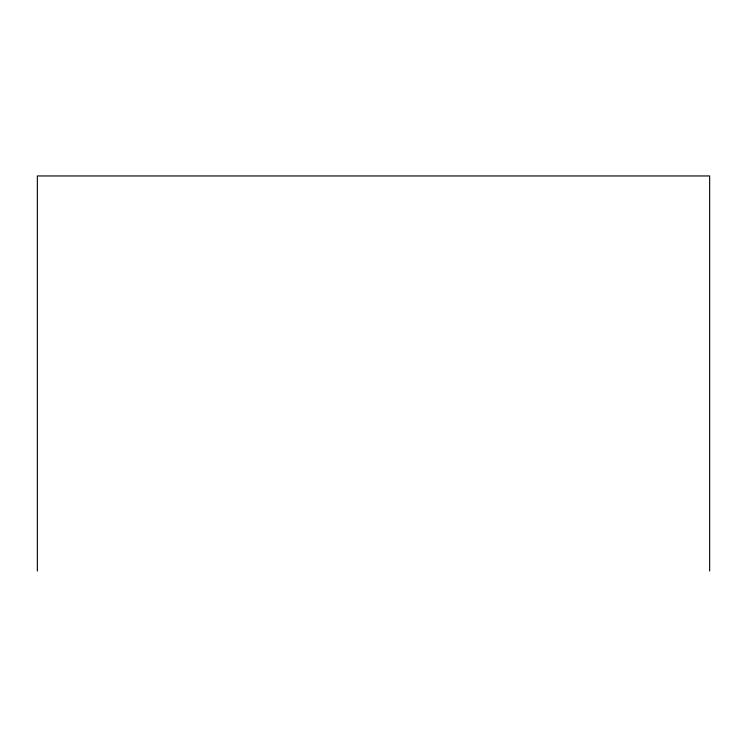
<?xml version="1.0" encoding="UTF-8"?>
<svg xmlns="http://www.w3.org/2000/svg" width="747" height="747" viewBox="0 0 747 747"><rect width="100%" height="100%" fill="white"/><g stroke="black" fill="none" stroke-linecap="round" stroke-linejoin="round"><path stroke-width="1.12" d="M709.65 571.044L709.65 175.956L37.35 175.956L37.35 571.044"/></g></svg>
